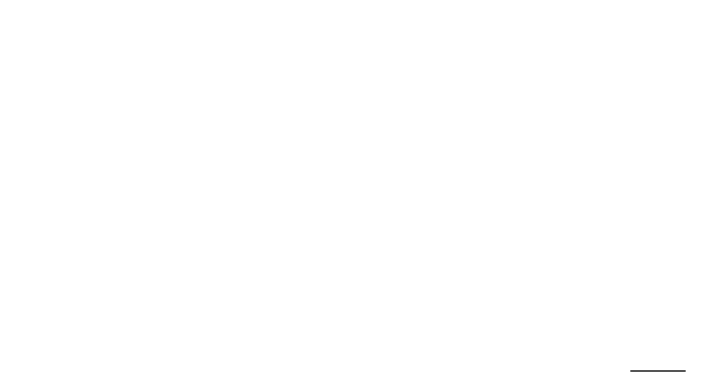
# Model space of a CAD drawing. Header units: millimetres. Extents: x -11024 to 8278, y -7837 to 5770.
# Drawn here: x -4985 to -4109, y 1513 to 1969 of the extents above; entities that cross this region are included whole.
import ezdxf

# ---------------------------------------------------------------- set-up
doc = ezdxf.new("R2010")
doc.units = ezdxf.units.MM
for name, color, linetype in [('DIKOM_ОБЪЕКТ', 7, 'Continuous'), ('DIKOM_РАЗМЕР_ЗОНА', 7, 'Continuous'), ('DIKOM_РАЗМЕР_ОБЪЕКТА', 7, 'Continuous')]:
    doc.layers.add(name, color=color, linetype=linetype)
doc.styles.add('style1', font='arial.ttf', dxfattribs={"width": 0.8})
doc.dimstyles.new('1-50', dxfattribs={"dimtxt": 300, "dimasz": 200, "dimexe": 100, "dimexo": 0, "dimgap": 100, "dimtad": 1, "dimtxsty": 'style1', "dimcen": 200, "dimclrd": 7, "dimclre": 7, "dimclrt": 7, "dimadec": 1, "dimazin": 2, "dimtfac": 1, "dimtmove": 0, "dimatfit": 2, "dimfxl": 0, "dimlwd": 25, "dimlwe": 18, "dimarcsym": 0})

# ---------------------------------------------------------------- blocks, each defined once
blk = doc.blocks.new('*D9')
at = {"layer": 'Defpoints', "color": 0, "transparency": 16777216}
for p in [(3740.68, 3707.51), (-8191.56, -3797.25), (-1076.12, -3797.25)]:
    blk.add_point(p, dxfattribs=at)
at = {"layer": 'DIKOM_РАЗМЕР_ОБЪЕКТА', "color": 7, "lineweight": 18, "transparency": 16777216}
for p, q in [((3740.68, 3707.51), (-8291.56, 3707.51)), ((-1076.12, -3797.25), (-8291.56, -3797.25))]:
    blk.add_line(p, q, dxfattribs=at)
at = {"layer": 'DIKOM_РАЗМЕР_ОБЪЕКТА', "color": 7, "lineweight": 25, "transparency": 16777216}
blk.add_line((-8191.56, 3507.51), (-8191.56, -3597.25), dxfattribs=at)
at = {"layer": 'DIKOM_РАЗМЕР_ОБЪЕКТА', "color": 7, "transparency": 16777216}
for points in [[(-8224.9, 3507.51), (-8158.23, 3507.51), (-8191.56, 3707.51)], [(-8224.9, -3597.25), (-8158.23, -3597.25), (-8191.56, -3797.25)]]:
    blk.add_solid(points, dxfattribs=at)
at = {"layer": 'DIKOM_РАЗМЕР_ОБЪЕКТА', "color": 7, "transparency": 16777216, "insert": (-8444.74, -44.87), "char_height": 300, "attachment_point": 5, "rotation": 90, "style": 'style1'}
blk.add_mtext('7500', dxfattribs=at)
blk = doc.blocks.new('*D11')
at = {"layer": 'Defpoints', "color": 0, "transparency": 16777216}
for p in [(3316.13, 5770.14), (-10574.15, -5797.25), (-1580.09, -5797.25)]:
    blk.add_point(p, dxfattribs=at)
at = {"layer": 'DIKOM_РАЗМЕР_ЗОНА', "color": 7, "lineweight": 18, "transparency": 16777216}
for p, q in [((3316.13, 5770.14), (-10674.15, 5770.14)), ((-1580.09, -5797.25), (-10674.15, -5797.25))]:
    blk.add_line(p, q, dxfattribs=at)
at = {"layer": 'DIKOM_РАЗМЕР_ЗОНА', "color": 7, "lineweight": 25, "transparency": 16777216}
blk.add_line((-10574.15, 5570.14), (-10574.15, -5597.25), dxfattribs=at)
at = {"layer": 'DIKOM_РАЗМЕР_ЗОНА', "color": 7, "transparency": 16777216}
for points in [[(-10607.49, 5570.14), (-10540.82, 5570.14), (-10574.15, 5770.14)], [(-10607.49, -5597.25), (-10540.82, -5597.25), (-10574.15, -5797.25)]]:
    blk.add_solid(points, dxfattribs=at)
at = {"layer": 'DIKOM_РАЗМЕР_ЗОНА', "color": 7, "transparency": 16777216, "insert": (-10827.33, -172.99), "char_height": 300, "attachment_point": 5, "rotation": 90, "style": 'style1'}
blk.add_mtext('11500', dxfattribs=at)

msp = doc.modelspace()

# ---------------------------------------------------------------- linework, layer by layer
at = {"layer": 'DIKOM_ОБЪЕКТ', "color": 7, "linetype": 'Continuous', "lineweight": 15}
msp.add_line((-4127.616, 1513.171), (-4197.616, 1513.171), dxfattribs=at)

# ---------------------------------------------------------------- dimensions: what is measured, and where the dimension line sits
at = {"layer": 'DIKOM_РАЗМЕР_ЗОНА'}
dim = msp.add_linear_dim(base=(-10574.155, -5797.252), p1=(3316.126, 5770.14), p2=(-1580.087, -5797.252), angle=90, text='11500', dimstyle='1-50', dxfattribs=at)
dim.commit()
dim.dimension.update_dxf_attribs({"geometry": '*D11', "text_midpoint": (-10574.155, -172.992), "dimtype": 160})
at = {"layer": 'DIKOM_РАЗМЕР_ОБЪЕКТА'}
dim = msp.add_linear_dim(base=(-8191.564, -3797.252), p1=(3740.68, 3707.508), p2=(-1076.116, -3797.252), angle=90, text='7500', dimstyle='1-50', dxfattribs=at)
dim.commit()
dim.dimension.update_dxf_attribs({"geometry": '*D9', "text_midpoint": (-8191.564, -44.872), "dimtype": 160})

doc.saveas('drawing.dxf')
